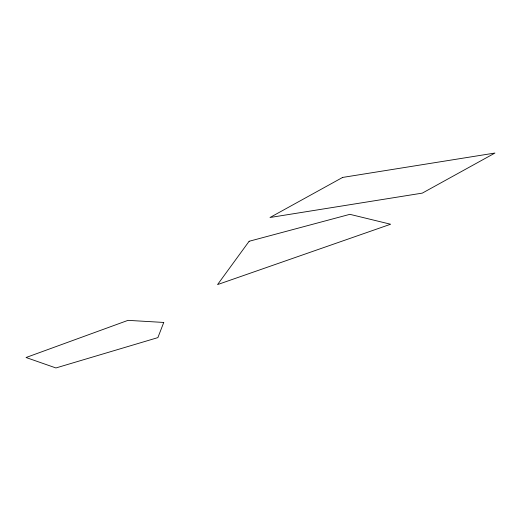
<?xml version="1.0" encoding="UTF-8"?>
<svg xmlns="http://www.w3.org/2000/svg" width="521" height="521" viewBox="0 0 521 521"><rect width="100%" height="100%" fill="white"/><g stroke="black" fill="none" stroke-linecap="round" stroke-linejoin="round"><path stroke-width="0.78" d="M163.75 322.447L157.889 337.608L55.929 367.956L26.05 357.51L128.003 320.356L163.75 322.447M249.129 241.275L217.563 284.59L390.607 224.238L349.871 214.333L249.129 241.275M342.629 177.427L269.982 217.504L422.303 193.122L494.95 153.044L342.629 177.427"/></g></svg>
